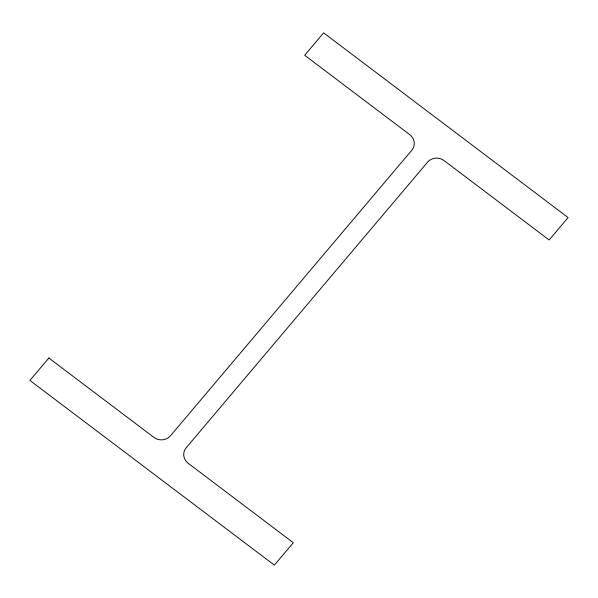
<?xml version="1.0" encoding="UTF-8"?>
<svg xmlns="http://www.w3.org/2000/svg" width="598" height="598" viewBox="0 0 598 598"><rect width="100%" height="100%" fill="white"/><g stroke="black" fill="none" stroke-linecap="round" stroke-linejoin="round"><path stroke-width="0.9" d="M48.842 358.008L29.9 380.425L274.37 565.132L293.312 542.722L188.303 463.383A11.848 11.011 14.3 0 1 186.165 447.797L427.607 162.118A11.848 11.011 14.3 0 1 444.15 160.653L549.158 239.992L568.1 217.575L323.63 32.868L304.688 55.278L409.697 134.617A11.848 11.011 14.3 0 1 411.835 150.203L170.393 435.882A11.848 11.011 14.3 0 1 153.85 437.347L48.842 358.008"/></g></svg>
